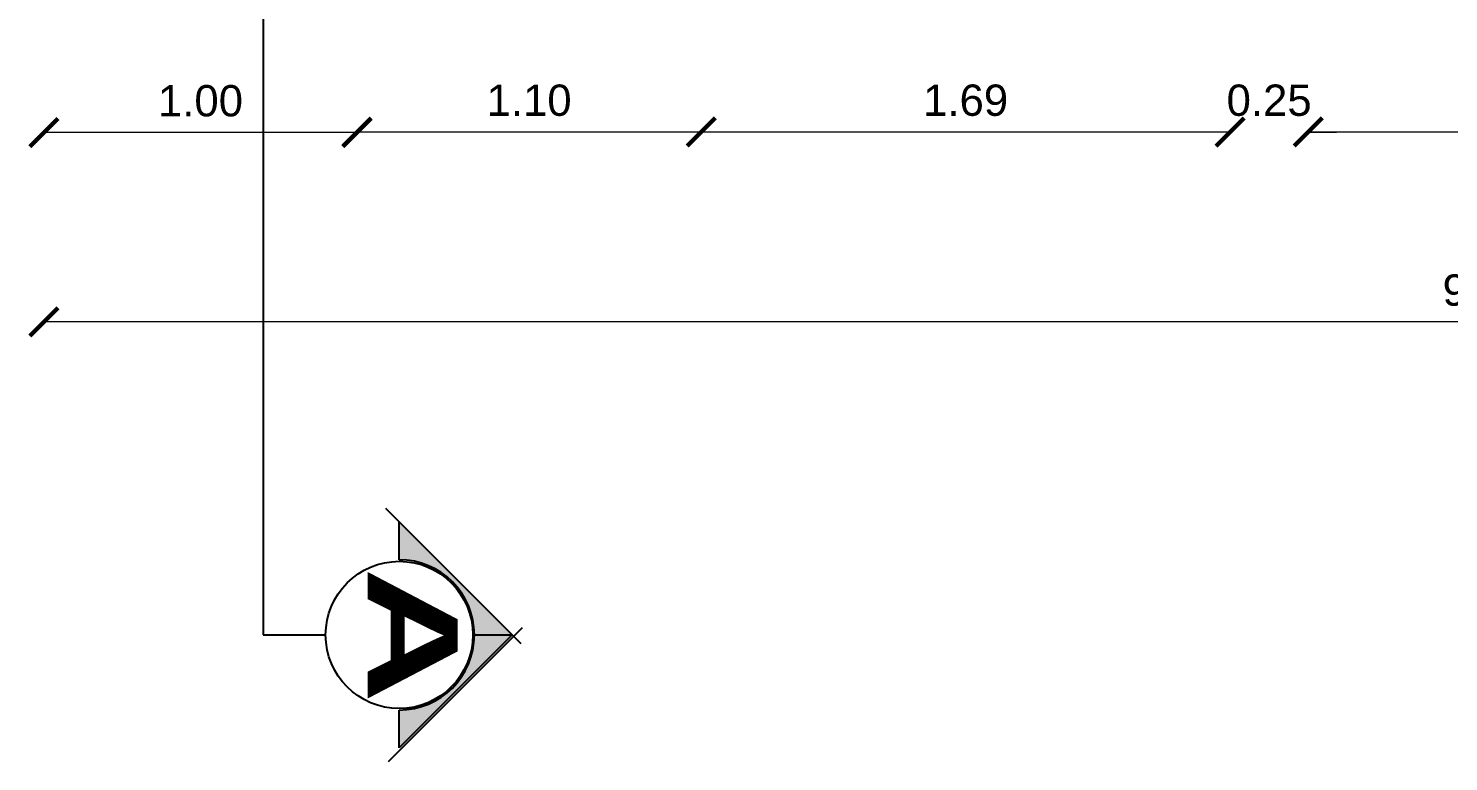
# Model space of a CAD drawing. Header units: inches. Extents: x 20.7 to 104.8, y 84.5 to 143.9.
# Drawn here: x 41.548 to 46.086, y 106.316 to 108.659 of the extents above; entities that cross this region are included whole.
import ezdxf
from ezdxf.enums import TextEntityAlignment as Align

# ---------------------------------------------------------------- set-up
doc = ezdxf.new("R2010")
doc.units = ezdxf.units.IN
doc.header["$MEASUREMENT"] = 0
doc.linetypes.add('CONTINUA', pattern=[0])
doc.layers.add('Cotas', color=60, linetype='Continuous')
doc.layers.add('Linea de corte', color=30, linetype='Continuous')
doc.styles.add('SANSSERIFBOLD', font='sasb____.pfb', dxfattribs={"width": 0.85, "height": 0.6})
doc.styles.get("Standard").update_dxf_attribs({"font": 'arial.ttf'})
doc.dimstyles.new('Cotas', dxfattribs={"dimtxt": 0.1, "dimasz": 0.09, "dimexe": 0.2, "dimexo": 0.4, "dimgap": 0.05, "dimtad": 1, "dimzin": 0, "dimdsep": 46, "dimtxsty": 'Standard', "dimblk": 'ARCHTICK', "dimcen": 0.09, "dimse1": 1, "dimse2": 1, "dimclrd": 60, "dimclre": 256, "dimadec": 0, "dimazin": 0, "dimtfac": 1, "dimtix": 1, "dimtofl": 0, "dimtmove": 1, "dimatfit": 3, "dimfxl": 0, "dimtolj": 1, "dimtzin": 0, "dimlwd": 9, "dimarcsym": 0})

# ---------------------------------------------------------------- blocks, each defined once
blk = doc.blocks.new('_ArchTick')
at = {"color": 0, "linetype": 'ByBlock', "const_width": 0.15}
blk.add_lwpolyline([(-0.5, -0.5), (0.5, 0.5)], dxfattribs=at)
blk = doc.blocks.new('*D297')
at = {"layer": 'Cotas', "color": 60, "linetype": 'CONTINUA', "lineweight": 9, "transparency": 16777216}
blk.add_line((50.8076, 107.7211), (41.5977, 107.7211), dxfattribs=at)
at = {"layer": 'Defpoints', "color": 0, "transparency": 16777216}
for p in [(41.5977, 107.7211), (41.5977, 107.7211), (50.8076, 107.7211)]:
    blk.add_point(p, dxfattribs=at)
at = {"layer": 'Cotas', "color": 60, "lineweight": 9, "transparency": 16777216, "xscale": 0.09, "yscale": 0.09, "zscale": 0.09, "rotation": 180}
blk.add_blockref('_ArchTick', (41.5977, 107.7211), dxfattribs=at)
at = {"layer": 'Cotas', "color": 60, "lineweight": 9, "transparency": 16777216, "xscale": 0.09, "yscale": 0.09, "zscale": 0.09}
blk.add_blockref('_ArchTick', (50.8076, 107.7211), dxfattribs=at)
at = {"layer": 'Cotas', "color": 0, "transparency": 16777216, "insert": (46.2026, 107.8222), "char_height": 0.1, "attachment_point": 5}
blk.add_mtext('\\A1;9.21', dxfattribs=at)
blk = doc.blocks.new('*D300')
at = {"layer": 'Cotas', "color": 60, "linetype": 'CONTINUA', "lineweight": 9, "transparency": 16777216}
blk.add_line((50.5576, 108.3278), (45.6373, 108.3278), dxfattribs=at)
at = {"layer": 'Defpoints', "color": 0, "transparency": 16777216}
for p in [(45.6373, 108.3342), (45.6373, 108.3278), (50.5576, 108.3278)]:
    blk.add_point(p, dxfattribs=at)
at = {"layer": 'Cotas', "color": 60, "lineweight": 9, "transparency": 16777216, "xscale": 0.09, "yscale": 0.09, "zscale": 0.09, "rotation": 180}
blk.add_blockref('_ArchTick', (45.6373, 108.3278), dxfattribs=at)
at = {"layer": 'Cotas', "color": 60, "lineweight": 9, "transparency": 16777216, "xscale": 0.09, "yscale": 0.09, "zscale": 0.09}
blk.add_blockref('_ArchTick', (50.5576, 108.3278), dxfattribs=at)
at = {"layer": 'Cotas', "color": 0, "transparency": 16777216, "insert": (48.0974, 108.4288), "char_height": 0.1, "attachment_point": 5}
blk.add_mtext('\\A1;4.92', dxfattribs=at)
blk = doc.blocks.new('*D301')
at = {"layer": 'Cotas', "color": 60, "linetype": 'CONTINUA', "lineweight": 9, "transparency": 16777216}
for p, q in [((45.3873, 108.3278), (45.2973, 108.3278)), ((45.6373, 108.3278), (45.7273, 108.3278))]:
    blk.add_line(p, q, dxfattribs=at)
at = {"layer": 'Defpoints', "color": 0, "transparency": 16777216}
for p in [(45.3873, 108.3342), (45.3873, 108.3278), (45.6373, 108.3342)]:
    blk.add_point(p, dxfattribs=at)
at = {"layer": 'Cotas', "color": 60, "lineweight": 9, "transparency": 16777216, "xscale": 0.09, "yscale": 0.09, "zscale": 0.09}
blk.add_blockref('_ArchTick', (45.3873, 108.3278), dxfattribs=at)
at = {"layer": 'Cotas', "color": 60, "lineweight": 9, "transparency": 16777216, "xscale": 0.09, "yscale": 0.09, "zscale": 0.09, "rotation": 180}
blk.add_blockref('_ArchTick', (45.6373, 108.3278), dxfattribs=at)
at = {"layer": 'Cotas', "color": 0, "transparency": 16777216, "insert": (45.5123, 108.4288), "char_height": 0.1, "attachment_point": 5}
blk.add_mtext('\\A1;0.25', dxfattribs=at)
blk = doc.blocks.new('*D302')
at = {"layer": 'Cotas', "color": 60, "linetype": 'CONTINUA', "lineweight": 9, "transparency": 16777216}
blk.add_line((45.3873, 108.3278), (43.6977, 108.3278), dxfattribs=at)
at = {"layer": 'Defpoints', "color": 0, "transparency": 16777216}
for p in [(43.6977, 108.3278), (43.6977, 108.3216), (45.3873, 108.3342)]:
    blk.add_point(p, dxfattribs=at)
at = {"layer": 'Cotas', "color": 60, "lineweight": 9, "transparency": 16777216, "xscale": 0.09, "yscale": 0.09, "zscale": 0.09, "rotation": 180}
blk.add_blockref('_ArchTick', (43.6977, 108.3278), dxfattribs=at)
at = {"layer": 'Cotas', "color": 60, "lineweight": 9, "transparency": 16777216, "xscale": 0.09, "yscale": 0.09, "zscale": 0.09}
blk.add_blockref('_ArchTick', (45.3873, 108.3278), dxfattribs=at)
at = {"layer": 'Cotas', "color": 0, "transparency": 16777216, "insert": (44.5425, 108.4288), "char_height": 0.1, "attachment_point": 5}
blk.add_mtext('\\A1;1.69', dxfattribs=at)
blk = doc.blocks.new('*D303')
at = {"layer": 'Cotas', "color": 60, "linetype": 'CONTINUA', "lineweight": 9, "transparency": 16777216}
blk.add_line((43.6977, 108.3278), (42.5977, 108.3278), dxfattribs=at)
at = {"layer": 'Defpoints', "color": 0, "transparency": 16777216}
for p in [(42.5977, 108.3278), (42.5977, 108.3278), (43.6977, 108.3278)]:
    blk.add_point(p, dxfattribs=at)
at = {"layer": 'Cotas', "color": 60, "lineweight": 9, "transparency": 16777216, "xscale": 0.09, "yscale": 0.09, "zscale": 0.09, "rotation": 180}
blk.add_blockref('_ArchTick', (42.5977, 108.3278), dxfattribs=at)
at = {"layer": 'Cotas', "color": 60, "lineweight": 9, "transparency": 16777216, "xscale": 0.09, "yscale": 0.09, "zscale": 0.09}
blk.add_blockref('_ArchTick', (43.6977, 108.3278), dxfattribs=at)
at = {"layer": 'Cotas', "color": 0, "transparency": 16777216, "insert": (43.1477, 108.4288), "char_height": 0.1, "attachment_point": 5}
blk.add_mtext('\\A1;1.10', dxfattribs=at)
blk = doc.blocks.new('*D304')
at = {"layer": 'Cotas', "color": 60, "linetype": 'CONTINUA', "lineweight": 9, "transparency": 16777216}
blk.add_line((42.5977, 108.3261), (41.5977, 108.3261), dxfattribs=at)
at = {"layer": 'Defpoints', "color": 0, "transparency": 16777216}
for p in [(41.5977, 108.3278), (41.5977, 108.3261), (42.5977, 108.3278)]:
    blk.add_point(p, dxfattribs=at)
at = {"layer": 'Cotas', "color": 60, "lineweight": 9, "transparency": 16777216, "xscale": 0.09, "yscale": 0.09, "zscale": 0.09, "rotation": 180}
blk.add_blockref('_ArchTick', (41.5977, 108.3261), dxfattribs=at)
at = {"layer": 'Cotas', "color": 60, "lineweight": 9, "transparency": 16777216, "xscale": 0.09, "yscale": 0.09, "zscale": 0.09}
blk.add_blockref('_ArchTick', (42.5977, 108.3261), dxfattribs=at)
at = {"layer": 'Cotas', "color": 0, "transparency": 16777216, "insert": (42.0977, 108.4271), "char_height": 0.1, "attachment_point": 5}
blk.add_mtext('\\A1;1.00', dxfattribs=at)
blk = doc.blocks.new('corte')
at = {"layer": 'Cotas', "linetype": 'ByBlock'}
blk.add_hatch(color=256, dxfattribs=at).paths.add_polyline_path([(29.3901, 30.8618), (29.0291, 30.5008), (29.1501, 30.5008, -1), (29.6301, 30.5008), (29.7511, 30.5008)])
at = {"layer": 'Cotas', "color": 3, "linetype": 'Continuous'}
for p, q in [((28.9851, 30.4569), (29.4179, 30.8896)), ((29.7949, 30.466), (29.3661, 30.8948))]:
    blk.add_line(p, q, dxfattribs=at)
at = {"layer": 'Cotas', "color": 3}
for p, q in [((29.0291, 30.5008), (29.3901, 30.8618)), ((29.3901, 30.8618), (29.7511, 30.5008)), ((29.1501, 30.5008), (29.0291, 30.5008)), ((29.7511, 30.5008), (29.6301, 30.5008))]:
    blk.add_line(p, q, dxfattribs=at)
at = {"layer": 'Cotas', "color": 3, "linetype": 'Continuous'}
blk.add_circle((29.3901, 30.5008), 0.2352, dxfattribs=at)
at = {"layer": 'Cotas', "color": 3}
blk.add_arc((29.3901, 30.5008), 0.24, 0, 180, dxfattribs=at)
at = {"layer": 'Cotas', "color": 3, "style": 'SANSSERIFBOLD', "width": 1.5}
blk.add_text('A', height=0.288, dxfattribs=at).set_placement((29.3916, 30.3997), align=Align.CENTER)

msp = doc.modelspace()

# ---------------------------------------------------------------- linework, layer by layer
at = {"layer": 'Cotas'}
msp.add_line((42.9681, 106.7211), (43.0928, 106.7211), dxfattribs=at)
at = {"layer": 'Linea de corte'}
for p, q in [((42.2977, 141.1711), (42.2977, 106.7211)), ((42.2977, 106.7211), (42.4977, 106.7211))]:
    msp.add_line(p, q, dxfattribs=at)

# ---------------------------------------------------------------- block references
at = {"layer": 'Cotas', "rotation": 270}
msp.add_blockref('corte', (12.232, 136.1112), dxfattribs=at)

# ---------------------------------------------------------------- dimensions: what is measured, and where the dimension line sits
at = {"layer": 'Cotas'}
for base, p1, p2, picture, middle in [((41.5977, 108.3261), (42.5977, 108.3278), (41.5977, 108.3278), '*D304', (42.0977, 108.4271)), ((42.5977, 108.3278), (43.6977, 108.3278), (42.5977, 108.3278), '*D303', (43.1477, 108.4288)), ((43.6977, 108.3278), (45.3873, 108.3342), (43.6977, 108.3216), '*D302', (44.5425, 108.4288)), ((45.3873, 108.3278), (45.6373, 108.3342), (45.3873, 108.3342), '*D301', (45.5123, 108.4288)), ((45.6373, 108.3278), (50.5576, 108.3278), (45.6373, 108.3342), '*D300', (48.0974, 108.4288)), ((41.5977, 107.7211), (50.8076, 107.7211), (41.5977, 107.7211), '*D297', (46.2026, 107.8222))]:
    dim = msp.add_linear_dim(base=base, p1=p1, p2=p2, dimstyle='Cotas', dxfattribs=at)
    dim.commit()
    dim.dimension.update_dxf_attribs({"geometry": picture, "text_midpoint": middle})

doc.saveas('drawing.dxf')
